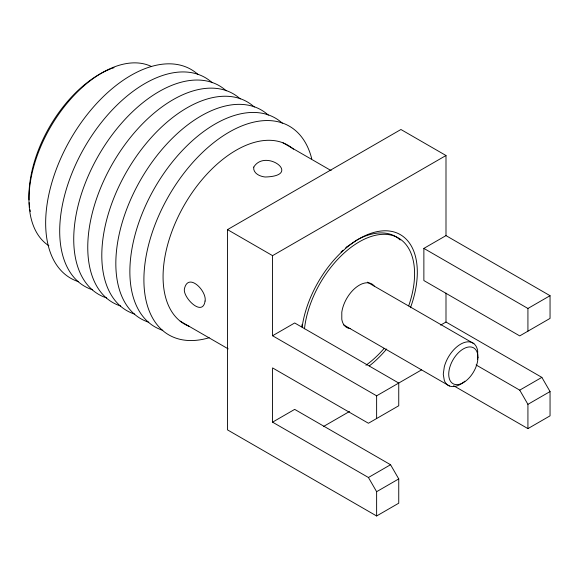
<?xml version="1.0" encoding="UTF-8"?>
<svg xmlns="http://www.w3.org/2000/svg" width="579" height="579" viewBox="0 0 579 579"><rect width="100%" height="100%" fill="white"/><g stroke="black" fill="none" stroke-linecap="round" stroke-linejoin="round"><path stroke-width="0.87" d="M301.956 326.245L302.086 324.486M341.038 252.024L343.007 250.273M345.634 247.95L346.944 246.784M347.074 246.697L355.817 240.763M445.996 155.512L272.564 255.643L272.564 335.748L294.689 322.973L398.743 383.052L398.743 405.756L368.432 423.256L272.564 367.911L272.564 422.156L294.689 409.382L390.55 464.727L398.743 478.92L398.743 503.202L376.625 515.976L227.504 429.879L227.504 229.624L400.929 129.501L445.996 155.512L445.996 235.617L550.05 295.695L550.05 318.399L519.732 335.9L423.871 280.554L423.871 248.391L445.996 235.617M440.655 325.108L445.996 322.025L541.857 377.37L550.05 391.563L550.05 415.845L527.925 428.619L453.603 385.708M323.654 426.405L349.492 411.488M272.564 335.748L376.625 395.819L421.526 369.901M423.871 248.391L527.925 308.469L550.05 295.695M272.564 422.156L368.432 477.501L390.55 464.727M476.09 364.951L519.732 390.145L541.857 377.37M376.625 515.976L376.625 491.694L398.743 478.92M527.925 428.619L527.925 404.337L550.05 391.563M356.548 240.271C369.474 232.671 388.234 228.589 400.205 240.003M283.088 142.868L331.137 170.61M367.339 282.147L473.89 343.665M227.504 229.624L272.564 255.643M343.68 324.913L449.456 385.983M180.163 321.142L228.213 348.884M519.732 390.145L527.925 404.337M368.432 477.501L376.625 491.694M527.925 308.469L527.925 331.174M445.996 293.097L445.996 322.025M376.625 395.819L376.625 418.53M48.868 245.742A103.323 59.651 -60 0 1 49.975 128.002A103.323 59.651 -60 0 1 151.358 66.476M30.347 211.48A99.458 57.422 -60 0 1 30.021 209.685M29.638 207.108A99.458 57.422 -60 0 1 29.182 202.672M29.03 199.929A99.458 57.422 -60 0 1 110.683 68.879M111.486 68.575A99.458 57.422 -60 0 1 114.063 67.671M78.57 281.712A120.504 69.574 -60 0 1 70.616 139.047A120.504 69.574 -60 0 1 198.148 74.604M92.611 289.818A120.504 69.574 -60 0 1 84.657 147.153A120.504 69.574 -60 0 1 212.182 82.71M302.122 327.07A82.073 47.384 -60 0 1 378.239 231.426A82.073 47.384 -60 0 1 410.46 307.753M386.642 349.007A82.073 47.384 -60 0 1 369.359 365.885M106.645 297.917A120.504 69.574 -60 0 1 98.691 155.252A120.504 69.574 -60 0 1 226.215 90.809M120.671 306.023A120.504 69.574 -60 0 1 112.717 163.358A120.504 69.574 -60 0 1 240.249 98.915M134.712 314.122A120.504 69.574 -60 0 1 126.758 171.456A120.504 69.574 -60 0 1 254.282 107.014M189.167 326.339A103.323 59.651 -60 0 1 185.222 203.482A103.323 59.651 -60 0 1 293.43 149.194M209.178 337.723A120.504 69.574 -60 0 1 144.142 272.21A120.504 69.574 -60 0 1 221.829 136.724A120.504 69.574 -60 0 1 311.748 158.849M148.745 322.228A120.504 69.574 -60 0 1 140.791 179.562A120.504 69.574 -60 0 1 268.316 115.12M162.779 330.327A120.504 69.574 -60 0 1 154.825 187.661A120.504 69.574 -60 0 1 282.349 123.218M374.656 286.576A25.114 14.497 -60 0 0 345.677 300.385A25.194 14.547 -60 0 0 341.798 312.175L341.798 319.362A25.194 14.547 -60 0 0 345.677 326.737A25.114 14.497 -60 0 0 350.404 328.597M304.474 328.8A78.216 45.155 -60 0 1 375.619 235.262A78.216 45.155 -60 0 1 408.702 305.842M384.101 348.442A78.216 45.155 -60 0 1 365.95 365.255M477.436 359.349A24.528 14.157 -60 0 0 477.689 357.836L477.682 350.867A24.528 14.157 -60 0 0 462.114 343.39A24.528 14.157 -60 0 0 444.31 366.775L443.261 374.222L444.31 380.461A24.528 14.157 -60 0 0 463.026 382.639M464.807 381.214A24.528 14.157 -60 0 1 463.627 382.191M205.075 301.044C202.657 317.524 182.957 297.7 184.383 289.087C187.936 271.66 207.079 290.976 205.075 301.044M477.95 357.344L477.726 360.406A20.663 11.927 -60 0 1 455.311 384.514A20.663 11.927 -60 0 1 455.311 356.324A20.663 11.927 -60 0 1 477.726 354.543L477.95 357.344M253.768 167.085C252.864 171.71 257.416 175.148 261.397 176.211A15.134 9.532 -5.8 0 0 265.233 177C303.237 175.944 265.479 147.848 253.768 167.085"/></g></svg>
